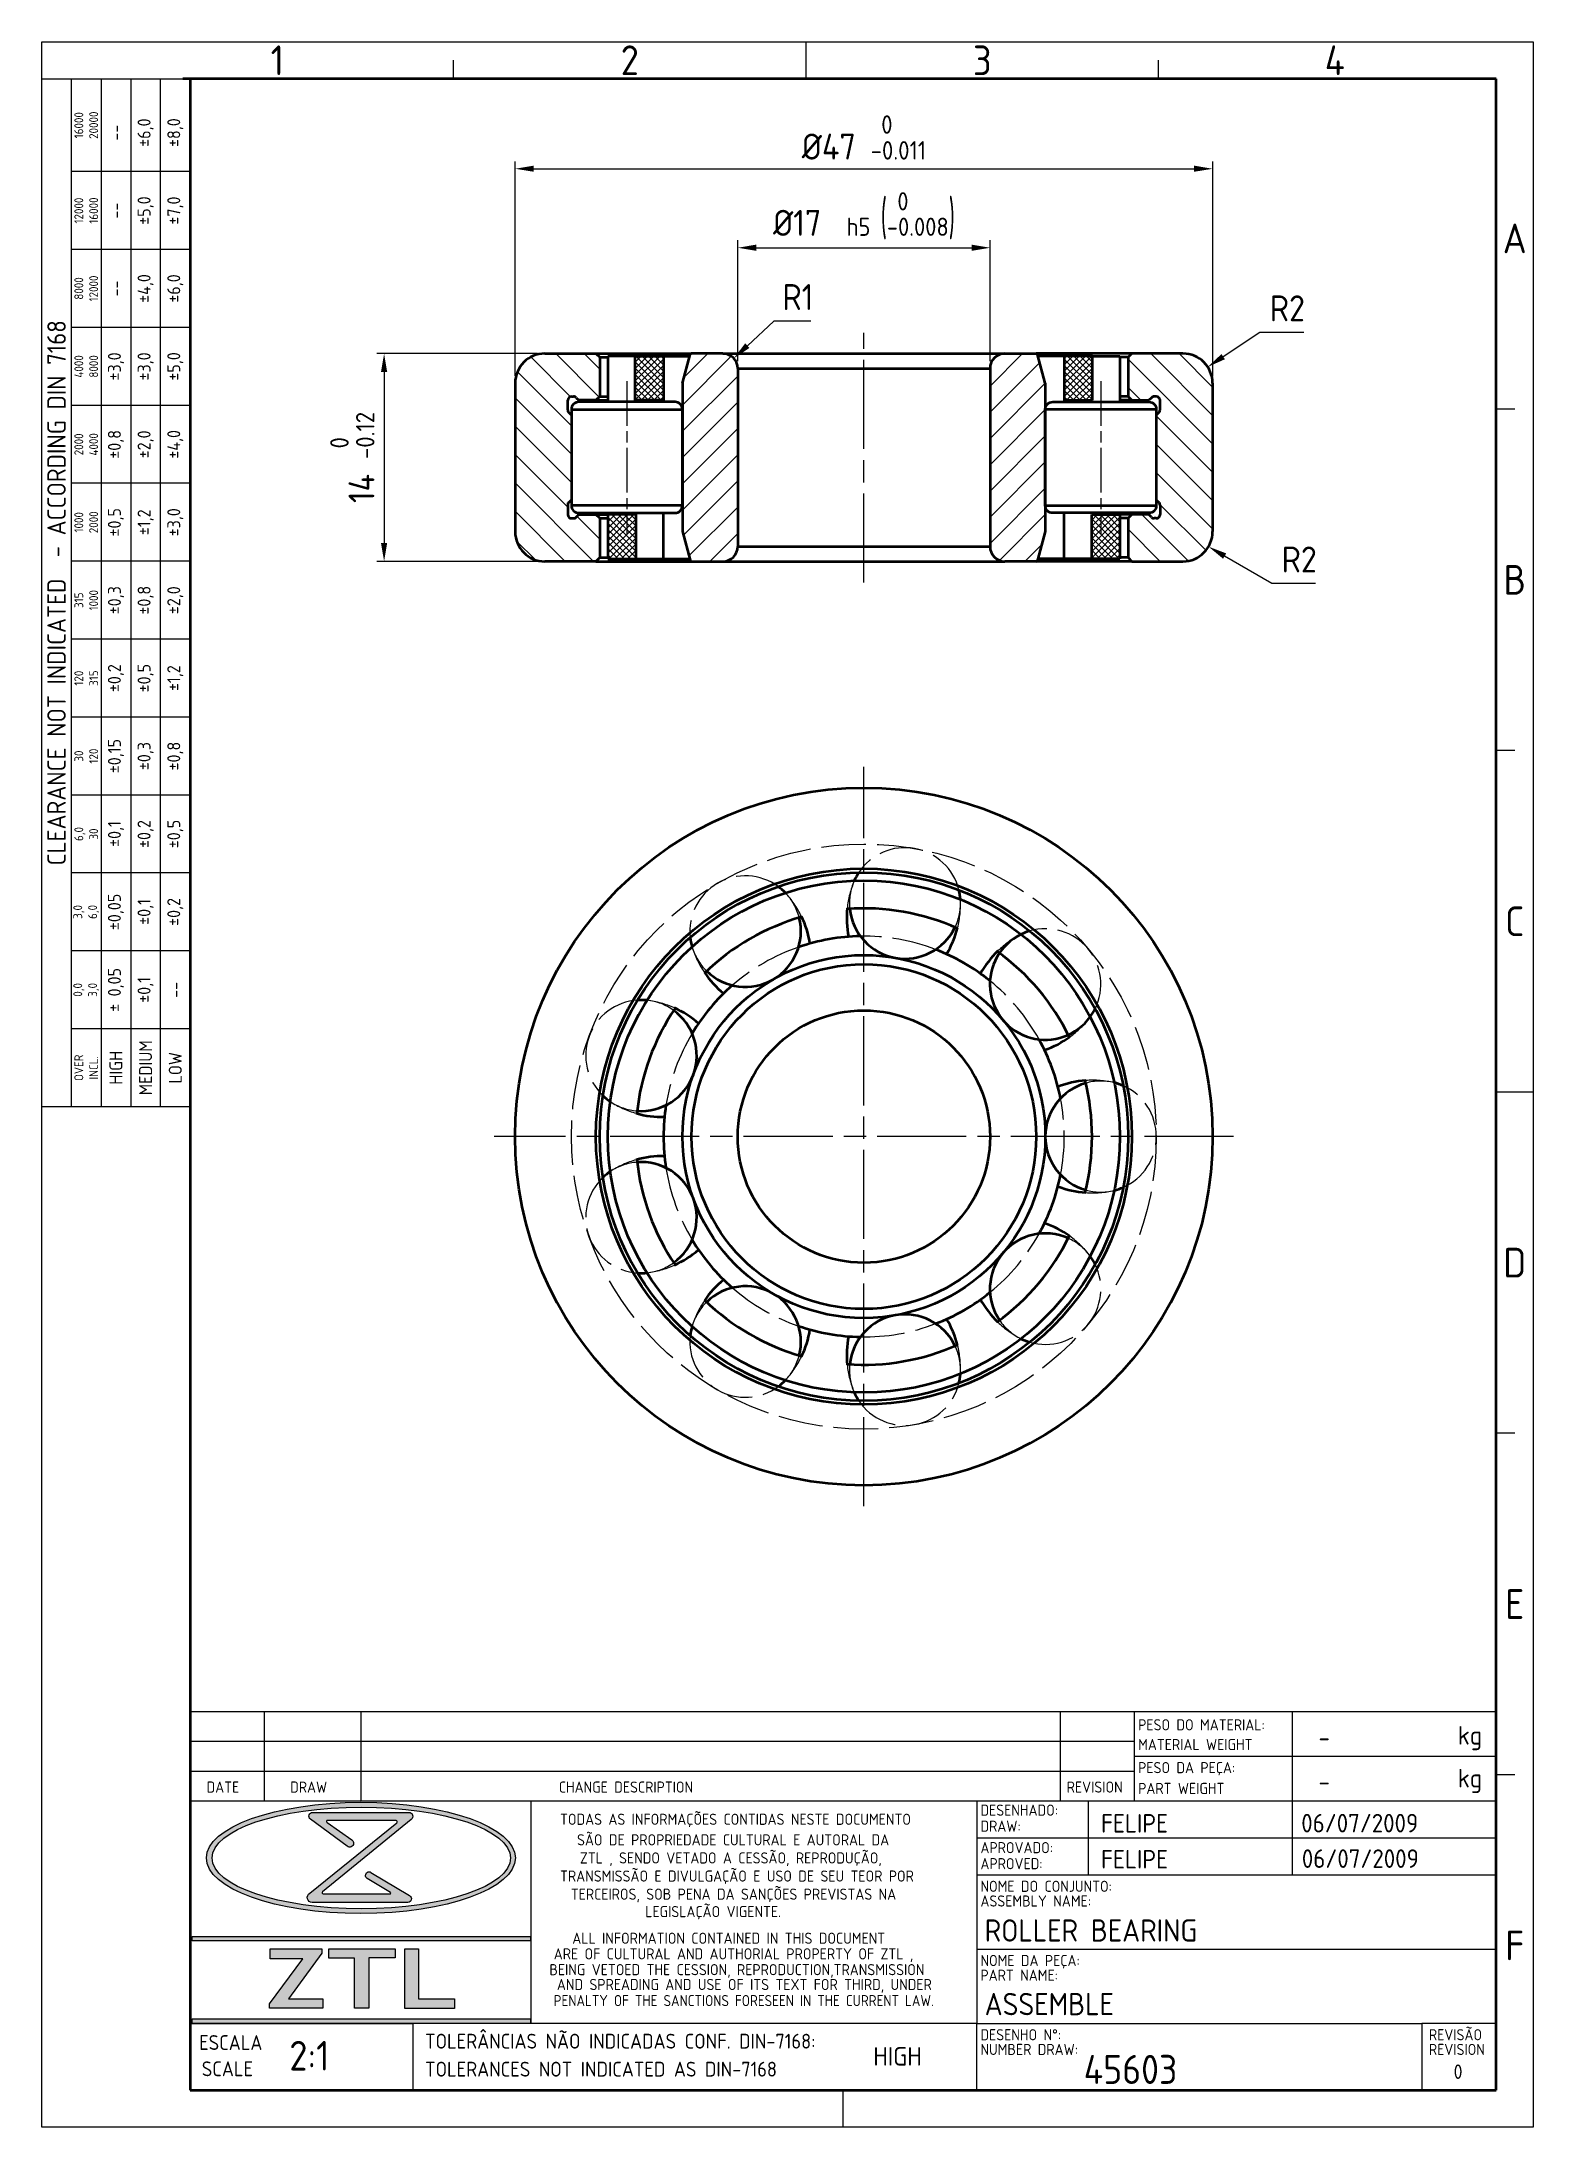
# Model space of a CAD drawing. Extents: x 0 to 101, y 0 to 141.
import ezdxf
from ezdxf.enums import TextEntityAlignment as Align

# ---------------------------------------------------------------- set-up
doc = ezdxf.new("R2010")
doc.units = 0
doc.header["$LTSCALE"] = 0.5
for name, pattern in [('AM_ISO02W050', [7.5, 6, -1.5]), ('AM_ISO08W050', [18, 12, -1.5, 3, -1.5]), ('AM_ISO08W050x2', [9, 6, -0.75, 1.5, -0.75])]:
    doc.linetypes.add(name, pattern=pattern)
doc.layers.get('Defpoints').update_dxf_attribs({"linetype": 'CONTINUOUS'})
for name, color, linetype, lineweight in [('AM_0', 7, 'CONTINUOUS', 50), ('AM_3', 6, 'AM_ISO02W050', 25), ('AM_5', 3, 'CONTINUOUS', 25), ('AM_7', 4, 'AM_ISO08W050', 25), ('AM_8', 1, 'CONTINUOUS', 25), ('AM_BOR', 7, 'CONTINUOUS', 50)]:
    doc.layers.add(name, color=color, linetype=linetype, lineweight=lineweight)
doc.styles.add('ACISOTS', font='isocp.shx', dxfattribs={"height": 1})
doc.styles.get("Standard").update_dxf_attribs({"font": 'ISOCP.SHX'})
doc.dimstyles.new('AM_ISO', dxfattribs={"dimtxt": 3.5, "dimasz": 2.5, "dimexe": 1, "dimexo": 1, "dimgap": 1.5, "dimtad": 1, "dimdsep": 46, "dimtxsty": 'Standard', "dimcen": 0, "dimclrd": 256, "dimclre": 256, "dimclrt": 2, "dimadec": 0, "dimazin": 2, "dimtp": 0.1, "dimtm": 0.1, "dimtfac": 0.71, "dimtdec": 3, "dimtmove": 0, "dimatfit": 3, "dimfxl": 1, "dimlwd": -1, "dimlwe": -1, "dimarcsym": 0})
doc.dimstyles.new('AM_ISO$4', dxfattribs={"dimtxt": 3.5, "dimasz": 2.5, "dimexe": 1, "dimexo": 1, "dimgap": 1.5, "dimtad": 1, "dimtoh": 1, "dimdsep": 46, "dimtxsty": 'Standard', "dimcen": 0, "dimclrd": 256, "dimclre": 256, "dimclrt": 2, "dimadec": 0, "dimazin": 2, "dimtp": 0.1, "dimtm": 0.1, "dimtfac": 0.71, "dimtofl": 0, "dimtmove": 0, "dimatfit": 3, "dimfxl": 1, "dimlwd": -1, "dimlwe": -1, "dimarcsym": 0})
pattern_1 = [(45, (1.3958, 5.64677), (-0.212132, 0.212132), []), (135, (1.3958, 5.64677), (-0.212132, -0.212132), [])]
pattern_2 = [(135, (109.3958, 5.64677), (0.212132, 0.212132), []), (45, (109.3958, 5.64677), (0.212132, -0.212132), [])]
pattern_3 = [(45, (1.3958, 0), (-0.883883, 0.883883), [])]
pattern_4 = [(135, (1.3958, 0), (-0.954594, -0.954594), [])]

# ---------------------------------------------------------------- blocks, each defined once
blk = doc.blocks.new('A4 ZTL')
at = {"layer": 'AM_0'}
for p, q in [((196, 276), (19, 276)), ((20, 276), (20, 5)), ((196, 5), (196, 276)), ((20, 5), (196, 5))]:
    blk.add_line(p, q, dxfattribs=at)
at = {"layer": 'AM_BOR', "color": 135, "lineweight": 25}
for p, q in [((0, 0), (0, 281)), ((0, 281), (201, 281)), ((55.5, 276), (55.5, 278.5)), ((103, 276), (103, 281)), ((150.5, 276), (150.5, 278.5)), ((201, 281), (201, 0)), ((4, 137.5), (4, 276)), ((8, 276), (8, 137.5)), ((12, 276), (12, 137.5)), ((16, 137.5), (16, 276)), ((20, 263.5), (4, 263.5)), ((20, 253), (4, 253)), ((20, 242.5), (4, 242.5)), ((20, 232), (4, 232)), ((198.5, 231.5), (196, 231.5)), ((20, 221.5), (4, 221.5)), ((20, 211), (4, 211)), ((20, 200.5), (4, 200.5)), ((20, 190), (4, 190)), ((198.5, 185.5), (196, 185.5)), ((20, 179.5), (4, 179.5)), ((20, 169), (4, 169)), ((20, 158.5), (4, 158.5)), ((20, 148), (4, 148)), ((196, 139.5), (201, 139.5)), ((198.5, 93.5), (196, 93.5)), ((198.5, 47.5), (196, 47.5)), ((108, 0), (108, 5)), ((201, 0), (0, 0))]:
    blk.add_line(p, q, dxfattribs=at)
blk.add_lwpolyline([(20, 276), (20, 137.5), (0, 137.5), (0, 276)], close=True, dxfattribs=at)
at = {"layer": 'AM_BOR', "color": 135, "lineweight": 25, "style": 'ACISOTS'}
for s, p in [('1', (31.75, 278.5)), ('2', (79.25, 278.5)), ('3', (126.75, 278.5)), ('4', (174.25, 278.5)), ('A', (198.5, 254.5)), ('B', (198.5, 208.5)), ('C', (198.5, 162.5)), ('D', (198.5, 116.5)), ('E', (198.5, 70.5)), ('F', (198.5, 24.5))]:
    blk.add_text(s, height=4, dxfattribs=at).set_placement(p, align=Align.MIDDLE)
at = {"layer": 'AM_BOR', "color": 135, "lineweight": 25, "attachment_point": 5, "rotation": 90}
for s, insert, char_height, width in [('16000\\P20000', (6, 269.75), 1.2, 12.5), ('±6,0', (14, 268.75), 1.75, 10.5), ('±8,0', (18, 268.75), 1.75, 10.5), ('--', (10, 268.75), 1.75, 10.5), ('12000\\P16000', (6, 258.25), 1.2, 10.5), ('--', (10, 258.25), 1.75, 10.5), ('±5,0', (14, 258.25), 1.75, 10.5), ('±7,0', (18, 258.25), 1.75, 10.5), ('8000\\P12000', (6, 247.75), 1.2, 10.5), ('--', (10, 247.75), 1.75, 10.5), ('±4,0', (14, 247.75), 1.75, 10.5), ('±6,0', (18, 247.75), 1.75, 10.5), ('{\\Fisocp.shx|c0;CLEARANCE NOT INDICATED  - ACCORDING DIN 7168}', (2, 206.75), 2.5, 138.5), ('±3,0', (10, 237.25), 1.75, 10.5), ('±3,0', (14, 237.25), 1.75, 10.5), ('±5,0', (18, 237.25), 1.75, 10.5), ('4000\\P8000', (6, 237.25), 1.2, 10.5), ('2000\\P4000', (6, 226.75), 1.2, 10.5), ('±0,8', (10, 226.75), 1.75, 10.5), ('±2,0', (14, 226.75), 1.75, 10.5), ('±4,0', (18, 226.75), 1.75, 10.5), ('1000\\P2000', (6, 216.25), 1.2, 10.5), ('±0,5', (10, 216.25), 1.75, 10.5), ('±1,2', (14, 216.25), 1.75, 10.5), ('±3,0', (18, 216.25), 1.75, 10.5), ('315\\P1000', (6, 205.75), 1.2, 10.5), ('±0,3', (10, 205.75), 1.75, 10.5), ('±0,8', (14, 205.75), 1.75, 10.5), ('±2,0', (18, 205.75), 1.75, 10.5), ('±0,2', (10, 195.25), 1.75, 10.5), ('±0,5', (14, 195.25), 1.75, 10.5), ('±1,2', (18, 195.25), 1.75, 10.5), ('120\\P315', (6, 195.25), 1.2, 10.5), ('30\\P120', (6, 184.75), 1.2, 10.5), ('±0,15', (10, 184.75), 1.75, 10.5), ('±0,3', (14, 184.75), 1.75, 10.5), ('±0,8', (18, 184.75), 1.75, 10.5), ('6,0\\P30', (6, 174.25), 1.2, 10.5), ('±0,1', (10, 174.25), 1.75, 10.5), ('±0,2', (14, 174.25), 1.75, 10.5), ('±0,5', (18, 174.25), 1.75, 10.5), ('±0,05', (10, 163.75), 1.75, 10.5), ('3,0\\P6,0', (6, 163.75), 1.2, 10.5), ('±0,1', (14, 163.75), 1.75, 10.5), ('±0,2', (18, 163.75), 1.75, 10.5), ('± 0,05', (10, 153.25), 1.75, 10.5), ('\\pt4.79529;±0,1', (14, 153.25), 1.75, 10.5), ('0,0\\P3,0', (6, 153.25), 1.2, 10.5), ('--', (18, 153.25), 1.75, 10.5), ('MEDIUM', (14, 142.75), 1.75, 10.5), ('{\\Fisocp.shx|c0;OVER\\PINCL.}', (6, 142.75), 1.2, 10.5), ('HIGH', (10, 142.75), 1.75, 10.5), ('LOW', (18, 142.75), 1.75, 10.5)]:
    blk.add_mtext(s, dxfattribs=dict(at, insert=insert, char_height=char_height, width=width))
blk = doc.blocks.new('LEGENDAZTL-1')
at = {"layer": 'AM_8'}
h = blk.add_hatch(color=135, dxfattribs=at)
edge = h.paths.add_edge_path()
edge.add_ellipse((23.01, 31.29), major_axis=(20.82, 0), ratio=0.359907, start_angle=191.4592, end_angle=452.8175)
edge.add_ellipse((23.01, 31.29), major_axis=(20.82, 0), ratio=0.359907, start_angle=92.8175, end_angle=191.4592)
edge = h.paths.add_edge_path(flags=16)
edge.add_ellipse((23.07, 31.29), major_axis=(20.11, 0), ratio=0.340664, start_angle=93.067, end_angle=371.4592)
edge.add_ellipse((23.07, 31.29), major_axis=(20.11, 0), ratio=0.340664, start_angle=11.4592, end_angle=93.067)
h = blk.add_hatch(color=135, dxfattribs=at)
edge = h.paths.add_edge_path()
edge.add_line((27.86, 36.04), (16.14, 26.55))
edge.add_arc((16.46, 25.96), 0.662, 118.1409, 270)
edge.add_line((16.46, 25.3), (29.34, 25.3))
edge.add_arc((29.33, 25.79), 0.488, 271.9685, 418.9108)
edge.add_line((29.58, 26.21), (24.36, 29.35))
edge.add_arc((24.11, 28.95), 0.475, 58.6682, 238.8052)
edge.add_line((23.87, 28.54), (26.98, 26.65))
edge.add_arc((26.92, 26.56), 0.12, -90, 54.6545, ccw=False)
edge.add_line((26.92, 26.44), (17.93, 26.44))
edge.add_arc((17.96, 26.6), 0.167, 129.2364, 260.8226, ccw=False)
edge.add_line((17.86, 26.73), (29.79, 36.47))
edge.add_arc((29.47, 36.9), 0.529, 306.0702, 450)
edge.add_line((29.47, 37.43), (16.54, 37.43))
edge.add_arc((16.52, 36.92), 0.513, 87.7272, 233.7471)
edge.add_line((16.21, 36.5), (21.18, 32.86))
edge.add_arc((21.5, 33.28), 0.527, 232.4714, 414.7334)
edge.add_line((21.81, 33.71), (18.46, 36.07))
edge.add_arc((18.53, 36.2), 0.144, 90, 242.5235, ccw=False)
edge.add_line((18.53, 36.35), (27.78, 36.35))
edge.add_arc((27.75, 36.17), 0.176, -50.9964, 80.7655, ccw=False)
for points in [[(0.28, 20.1), (45.87, 20.1), (45.87, 20.7), (0.28, 20.7)], [(10.71, 11.65), (10.71, 11.05), (17.9, 11.05), (17.9, 12.32), (13.24, 12.32), (17.77, 18.44), (17.77, 19.04), (10.78, 19.04), (10.78, 17.71), (15.21, 17.71)], [(18.7, 17.78), (22.17, 17.78), (22.17, 11.05), (24.07, 11.05), (24.07, 17.84), (27.63, 17.84), (27.63, 19.04), (18.7, 19.04)], [(35.62, 11.02), (35.62, 12.32), (30.79, 12.32), (30.79, 19.04), (28.93, 19.04), (28.93, 11.02)], [(45.87, 9.6), (0.28, 9.6), (0.28, 9), (45.87, 9)]]:
    blk.add_hatch(color=135, dxfattribs=at).paths.add_polyline_path(points)
at = {"layer": 'AM_8', "color": 135}
for p, q in [((0, 51), (176, 51)), ((0, 51), (0, 0)), ((10, 51), (10, 39)), ((23, 51), (23, 39)), ((117.25, 51), (117.25, 39)), ((127.25, 39), (127.25, 51)), ((148.5, 51), (148.5, 45)), ((176, 0), (176, 51)), ((127.25, 47), (0, 47)), ((127.25, 45), (176, 45)), ((148.5, 45), (148.5, 39)), ((0, 43), (127.25, 43)), ((0, 39), (106, 39)), ((16.54, 37.43), (29.47, 37.43)), ((45.93, 39), (45.93, 9)), ((106, 39), (106, 20)), ((106, 39), (176, 39)), ((121, 39), (121, 29)), ((148.5, 39), (148.5, 29)), ((106, 34), (176, 34)), ((106, 29), (176, 29)), ((0.28, 20.1), (0.28, 20.7)), ((0.28, 20.7), (45.87, 20.7)), ((45.87, 20.1), (0.28, 20.1)), ((45.87, 20.7), (45.87, 20.1)), ((106, 20), (106, 9)), ((10.71, 11.65), (15.21, 17.71)), ((10.78, 17.71), (10.78, 19.04)), ((10.78, 19.04), (17.77, 19.04)), ((15.21, 17.71), (10.78, 17.71)), ((17.77, 18.44), (13.24, 12.32)), ((17.77, 19.04), (17.77, 18.44)), ((18.7, 17.78), (18.7, 19.04)), ((18.7, 19.04), (27.63, 19.04)), ((22.17, 17.78), (18.7, 17.78)), ((22.17, 11.05), (22.17, 17.78)), ((24.07, 17.84), (24.07, 11.05)), ((27.63, 17.84), (24.07, 17.84)), ((27.63, 19.04), (27.63, 17.84)), ((28.93, 11.02), (28.93, 19.04)), ((28.93, 19.04), (30.79, 19.04)), ((30.79, 19.04), (30.79, 12.32)), ((106, 19), (176, 19)), ((10.71, 11.05), (10.71, 11.65)), ((13.24, 12.32), (17.9, 12.32)), ((17.9, 12.32), (17.9, 11.05)), ((30.79, 12.32), (35.62, 12.32)), ((35.62, 12.32), (35.62, 11.02)), ((0, 9), (30, 9)), ((106, 9), (0, 9)), ((0.28, 9.6), (45.87, 9.6)), ((0.28, 9), (0.28, 9.6)), ((45.87, 9), (0.28, 9)), ((17.9, 11.05), (10.71, 11.05)), ((24.07, 11.05), (22.17, 11.05)), ((35.62, 11.02), (28.93, 11.02)), ((30, 9), (30, 0)), ((45.87, 9.6), (45.87, 9)), ((106, 0), (106, 9)), ((106, 9), (166, 9)), ((176, 9), (166, 9)), ((166, 9), (166, 0)), ((0, 0), (176, 0))]:
    blk.add_line(p, q, dxfattribs=at)
blk.add_lwpolyline([(16.54, 37.43), (29.47, 37.43, -0.726075), (29.79, 36.47), (17.86, 26.73, 0.646844), (17.93, 26.44), (26.92, 26.44, 0.730915), (26.98, 26.65), (23.87, 28.54, -1.001197), (24.36, 29.35), (29.58, 26.21, -0.746343), (29.34, 25.3), (16.46, 25.3, -0.780296), (16.14, 26.55), (27.86, 36.04, 0.647932), (27.78, 36.35), (18.53, 36.35, 0.78497), (18.46, 36.07), (21.81, 33.71, -1.019937), (21.18, 32.86), (16.21, 36.5, -0.740095), (16.54, 37.43, -0.257794)], format="xyb", dxfattribs=at)
for centre, major_axis, ratio in [((23.01, 31.29), (-20.82, 0), 0.359907), ((23.07, 31.29), (-20.11, 0), 0.340664)]:
    blk.add_ellipse(centre, major_axis=major_axis, ratio=ratio, dxfattribs=at)
for s, height, p in [('PESO DO MATERIAL:', 1.5, (127.75, 48.48)), ('kg', 2.5, (170.83, 46.56)), ('MATERIAL WEIGHT', 1.5, (127.75, 45.82)), ('PESO DA PEÇA:', 1.5, (127.75, 42.71)), ('kg', 2.5, (170.83, 40.79)), ('DATE', 1.5, (2.22, 40.09)), ('DRAW', 1.5, (13.48, 40.09)), ('CHANGE DESCRIPTION', 1.5, (49.68, 40.09)), ('REVISION', 1.5, (118.12, 40.09)), ('PART WEIGHT', 1.5, (127.75, 39.91)), ('TODAS AS INFORMAÇÕES CONTIDAS NESTE DOCUMENTO', 1.5, (49.85, 35.75)), ('DESENHADO:', 1.5, (106.5, 36.98)), ('SÃO DE PROPRIEDADE CULTURAL E AUTORAL DA', 1.5, (52.14, 32.98)), ('DRAW:', 1.5, (106.5, 34.82)), ('ZTL , SENDO VETADO A CESSÃO, REPRODUÇÃO,', 1.5, (52.53, 30.54)), ('APROVADO:', 1.5, (106.5, 31.93)), ('APROVED:', 1.5, (106.5, 29.77)), ('TRANSMISSÃO E DIVULGAÇÃO E USO DE SEU TEOR POR', 1.5, (49.85, 28.1)), ('NOME DO CONJUNTO:', 1.5, (106.5, 26.72)), ('TERCEIROS, SOB PENA DA SANÇÕES PREVISTAS NA', 1.5, (51.3, 25.66)), ('ASSEMBLY NAME:', 1.5, (106.5, 24.74)), ('LEGISLAÇÃO VIGENTE.', 1.5, (61.33, 23.31)), ('ALL INFORMATION CONTAINED IN THIS DOCUMENT', 1.5, (51.5, 19.72)), ('BEING VETOED THE CESSION, REPRODUCTION,TRANSMISSION', 1.5, (48.41, 15.49)), ('ARE OF CULTURAL AND AUTHORIAL PROPERTY OF ZTL ,', 1.5, (49, 17.62)), ('NOME DA PEÇA:', 1.5, (106.5, 16.72)), ('AND SPREADING AND USE OF ITS TEXT FOR THIRD, UNDER', 1.5, (49.42, 13.49)), ('PART NAME:', 1.5, (106.5, 14.74)), ('REVISÃO', 1.5, (166.93, 6.72)), ('ESCALA', 2, (1.21, 5.42)), ('TOLERÂNCIAS NÃO INDICADAS CONF. DIN-7168:', 2, (31.66, 5.6)), ('DESENHO N%%d:', 1.5, (106.5, 6.72)), ('NUMBER DRAW:', 1.5, (106.5, 4.74)), ('REVISION', 1.5, (166.93, 4.74)), ('SCALE', 2, (1.57, 1.88)), ('TOLERANCES NOT INDICATED AS DIN-7168', 2, (31.66, 1.83))]:
    blk.add_text(s, height=height, dxfattribs=at).set_placement(p)
at = {"layer": 'AM_8', "color": 135, "width": 0.95}
blk.add_text('PENALTY OF THE SANCTIONS FORESEEN IN THE CURRENT LAW.', height=1.5, dxfattribs=at).set_placement((48.99, 11.32))
at = {"layer": 'AM_8', "color": 135}
for tag, p in [('PESO1', (152.06, 47.53)), ('PESO', (152.06, 41.58))]:
    blk.add_attdef(tag, text='', height=2.5, dxfattribs=at).set_placement(p, align=Align.MIDDLE_LEFT)
for tag, p, height in [('DESN.', (122.75, 34.7), 2.5), ('DATADES', (149.73, 34.73), 2.5), ('APROV', (122.75, 29.87), 2.5), ('DATAAPROV', (149.81, 29.95), 2.5), ('CONJUNTO', (107.07, 20.02), 3), ('PEÇA', (107.07, 10.1), 3), ('NºDESENHO', (120.41, 0.84), 3.91)]:
    blk.add_attdef(tag, p, '', height=height, dxfattribs=at)
at = {"layer": 'AM_8', "color": 135, "style": 'ACISOTS'}
for tag, p, height in [('GEN-TITLE-SCA{12.7}', (13.36, 2.64), 4), ('GEN-TITLE-DWG{30.6}', (92.5, -2.65), 2)]:
    blk.add_attdef(tag, p, '', height=height, dxfattribs=at)
at = {"layer": 'AM_8', "color": 135}
for tag, height, p in [('TOL.N.IND', 2.5, (95.33, 4.56)), ('REV.', 1.96, (170.86, 2.49))]:
    blk.add_attdef(tag, text='', height=height, dxfattribs=at).set_placement(p, align=Align.MIDDLE_CENTER)
blk = doc.blocks.new('*D17')
at = {"layer": 'AM_5'}
for p, q in [((46.9, 118.99), (46.9, 127.12)), ((48.15, 126.62), (62.65, 126.62)), ((63.9, 118.99), (63.9, 127.12))]:
    blk.add_line(p, q, dxfattribs=at)
for points in [[(48.15, 126.83), (48.15, 126.41), (46.9, 126.62)], [(62.65, 126.83), (62.65, 126.41), (63.9, 126.62)]]:
    blk.add_solid(points, dxfattribs=at)
at = {"layer": 'Defpoints', "color": 0}
for p in [(63.9, 126.62), (46.9, 118.49), (63.9, 118.49)]:
    blk.add_point(p, dxfattribs=at)
at = {"layer": 'AM_5', "color": 2, "insert": (55.4, 128.77), "char_height": 1.75, "attachment_point": 5}
blk.add_mtext('%%c17 {}{\\H0.7x;\\C3; h5 {\\H2x;\\W0.5;(}\\S 0^ -0.008;{\\H2x;\\W0.5;)}}', dxfattribs=at)
blk = doc.blocks.new('*D18')
at = {"layer": 'AM_5'}
for p, q in [((31.9, 117.99), (31.9, 132.44)), ((78.9, 117.99), (78.9, 132.44)), ((33.15, 131.94), (77.65, 131.94))]:
    blk.add_line(p, q, dxfattribs=at)
for points in [[(33.15, 132.15), (33.15, 131.74), (31.9, 131.94)], [(77.65, 132.15), (77.65, 131.74), (78.9, 131.94)]]:
    blk.add_solid(points, dxfattribs=at)
at = {"layer": 'Defpoints', "color": 0}
for p in [(78.9, 131.94), (31.9, 117.49), (78.9, 117.49)]:
    blk.add_point(p, dxfattribs=at)
at = {"layer": 'AM_5', "color": 2, "insert": (55.4, 134.05), "char_height": 1.75, "attachment_point": 5}
blk.add_mtext('%%c47 {}{\\H0.71x;\\C3;\\S 0^ -0.011;}', dxfattribs=at)
blk = doc.blocks.new('*D19')
at = {"layer": 'AM_5'}
for p, q in [((33.4, 119.49), (22.57, 119.49)), ((23.07, 118.24), (23.07, 106.74)), ((33.4, 105.49), (22.57, 105.49))]:
    blk.add_line(p, q, dxfattribs=at)
for points in [[(22.86, 118.24), (23.28, 118.24), (23.07, 119.49)], [(22.86, 106.74), (23.28, 106.74), (23.07, 105.49)]]:
    blk.add_solid(points, dxfattribs=at)
at = {"layer": 'Defpoints', "color": 0}
for p in [(33.9, 119.49), (23.07, 105.49), (33.9, 105.49)]:
    blk.add_point(p, dxfattribs=at)
at = {"layer": 'AM_5', "color": 2, "insert": (20.93, 112.49), "char_height": 1.75, "attachment_point": 5, "rotation": 90}
blk.add_mtext('14 {}{\\H0.71x;\\C3;\\S 0^ -0.12;}', dxfattribs=at)
blk = doc.blocks.new('*D20')
at = {"layer": 'AM_5'}
for p, q in [((82.88, 103.99), (79.7, 105.85)), ((85.83, 103.99), (82.88, 103.99))]:
    blk.add_line(p, q, dxfattribs=at)
blk.add_solid([(79.81, 106.03), (79.6, 105.67), (78.62, 106.48)], dxfattribs=at)
at = {"layer": 'Defpoints', "color": 0}
for p in [(76.9, 107.49), (78.62, 106.48)]:
    blk.add_point(p, dxfattribs=at)
at = {"layer": 'AM_5', "color": 2, "insert": (84.73, 105.62), "char_height": 1.75, "attachment_point": 5}
blk.add_mtext('R2', dxfattribs=at)
blk = doc.blocks.new('*D21')
at = {"layer": 'AM_5'}
for p, q in [((82.08, 120.91), (79.61, 119.28)), ((85.03, 120.91), (82.08, 120.91))]:
    blk.add_line(p, q, dxfattribs=at)
blk.add_solid([(79.49, 119.46), (79.72, 119.11), (78.57, 118.59)], dxfattribs=at)
at = {"layer": 'Defpoints', "color": 0}
for p in [(78.57, 118.59), (76.9, 117.49)]:
    blk.add_point(p, dxfattribs=at)
at = {"layer": 'AM_5', "color": 2, "insert": (83.93, 122.54), "char_height": 1.75, "attachment_point": 5}
blk.add_mtext('R2', dxfattribs=at)
blk = doc.blocks.new('*D22')
at = {"layer": 'AM_5'}
for p, q in [((49.32, 121.67), (47.55, 120.02)), ((51.82, 121.67), (49.32, 121.67))]:
    blk.add_line(p, q, dxfattribs=at)
blk.add_solid([(47.4, 120.18), (47.69, 119.87), (46.63, 119.17)], dxfattribs=at)
at = {"layer": 'Defpoints', "color": 0}
for p in [(45.9, 118.49), (46.63, 119.17)]:
    blk.add_point(p, dxfattribs=at)
at = {"layer": 'AM_5', "color": 2, "insert": (50.95, 123.3), "char_height": 1.75, "attachment_point": 5}
blk.add_mtext('R1', dxfattribs=at)

msp = doc.modelspace()

# ---------------------------------------------------------------- hatches: boundary and pattern name
at = {"layer": 'AM_8'}
h = msp.add_hatch(dxfattribs=at)
h.set_pattern_fill('_U', color=256, scale=1.35, angle=135, style=0, pattern_type=0)
h.set_pattern_definition(pattern_4)
edge = h.paths.add_edge_path()
edge.add_line((33.896, 105.493), (37.346, 105.493))
edge.add_line((37.346, 105.493), (37.596, 105.743))
edge.add_line((37.596, 105.743), (37.596, 108.393))
edge.add_line((37.596, 108.393), (37.346, 108.643))
edge.add_line((37.346, 108.643), (36.191, 108.643))
edge.add_line((36.191, 108.643), (36.014, 108.466))
edge.add_arc((35.837, 108.643), 0.25, 270, 315, ccw=False)
edge.add_line((35.837, 108.393), (35.691, 108.393))
edge.add_arc((35.691, 108.643), 0.25, 180, 270, ccw=False)
edge.add_line((35.441, 108.643), (35.441, 109.289))
edge.add_arc((35.691, 109.289), 0.25, 135, 180, ccw=False)
edge.add_line((35.514, 109.466), (35.691, 109.643))
edge.add_line((35.691, 109.643), (35.691, 115.343))
edge.add_line((35.691, 115.343), (35.514, 115.52))
edge.add_arc((35.691, 115.696), 0.25, 180, 225, ccw=False)
edge.add_line((35.441, 115.696), (35.441, 116.343))
edge.add_arc((35.691, 116.343), 0.25, 90, 180, ccw=False)
edge.add_line((35.691, 116.593), (35.837, 116.593))
edge.add_arc((35.837, 116.343), 0.25, 45, 90, ccw=False)
edge.add_line((36.014, 116.52), (36.191, 116.343))
edge.add_line((36.191, 116.343), (37.346, 116.343))
edge.add_line((37.346, 116.343), (37.596, 116.593))
edge.add_line((37.596, 116.593), (37.596, 119.243))
edge.add_line((37.596, 119.243), (37.346, 119.493))
edge.add_line((37.346, 119.493), (33.896, 119.493))
edge.add_arc((33.896, 117.493), 2, 90, 180)
edge.add_line((31.896, 117.493), (31.896, 107.493))
edge.add_arc((33.896, 107.493), 2, 180, 270)
h = msp.add_hatch(dxfattribs=at)
h.set_pattern_fill('_U', color=256, scale=1.25, angle=45, style=0, pattern_type=0)
h.set_pattern_definition(pattern_3)
edge = h.paths.add_edge_path()
edge.add_arc((43.783, 105.593), 0.1, 195, 270)
edge.add_line((43.783, 105.493), (45.896, 105.493))
edge.add_arc((45.896, 106.493), 1, 270, 360)
edge.add_line((46.896, 106.493), (46.896, 118.493))
edge.add_arc((45.896, 118.493), 1, 0, 90)
edge.add_line((45.896, 119.493), (43.783, 119.493))
edge.add_arc((43.783, 119.393), 0.1, 90, 165)
edge.add_line((43.687, 119.419), (43.171, 117.493))
edge.add_line((43.171, 117.493), (43.171, 107.493))
edge.add_line((43.171, 107.493), (43.687, 105.567))
h = msp.add_hatch(dxfattribs=at)
h.set_pattern_fill('_U', color=256, scale=1.25, angle=45, style=0, pattern_type=0)
h.set_pattern_definition(pattern_3)
edge = h.paths.add_edge_path()
edge.add_line((64.896, 105.493), (67.008, 105.493))
edge.add_arc((67.008, 105.593), 0.1, 270, 345)
edge.add_line((67.105, 105.567), (67.621, 107.493))
edge.add_line((67.621, 107.493), (67.621, 117.493))
edge.add_line((67.621, 117.493), (67.105, 119.419))
edge.add_arc((67.008, 119.393), 0.1, 15, 90)
edge.add_line((67.008, 119.493), (64.896, 119.493))
edge.add_arc((64.896, 118.493), 1, 90, 180)
edge.add_line((63.896, 118.493), (63.896, 106.493))
edge.add_arc((64.896, 106.493), 1, 180, 270)
h = msp.add_hatch(dxfattribs=at)
h.set_pattern_fill('_U', color=256, scale=1.35, angle=135, style=0, pattern_type=0)
h.set_pattern_definition(pattern_4)
edge = h.paths.add_edge_path()
edge.add_line((73.196, 119.243), (73.196, 116.593))
edge.add_line((73.196, 116.593), (73.446, 116.343))
edge.add_line((73.446, 116.343), (74.601, 116.343))
edge.add_line((74.601, 116.343), (74.778, 116.52))
edge.add_arc((74.954, 116.343), 0.25, 90, 135, ccw=False)
edge.add_line((74.954, 116.593), (75.101, 116.593))
edge.add_arc((75.101, 116.343), 0.25, 0, 90, ccw=False)
edge.add_line((75.351, 116.343), (75.351, 115.696))
edge.add_arc((75.101, 115.696), 0.25, -45, 0, ccw=False)
edge.add_line((75.278, 115.52), (75.101, 115.343))
edge.add_line((75.101, 115.343), (75.101, 109.643))
edge.add_line((75.101, 109.643), (75.278, 109.466))
edge.add_arc((75.101, 109.289), 0.25, 0, 45, ccw=False)
edge.add_line((75.351, 109.289), (75.351, 108.643))
edge.add_arc((75.101, 108.643), 0.25, -90, 0, ccw=False)
edge.add_line((75.101, 108.393), (74.954, 108.393))
edge.add_arc((74.954, 108.643), 0.25, 225, 270, ccw=False)
edge.add_line((74.778, 108.466), (74.601, 108.643))
edge.add_line((74.601, 108.643), (73.446, 108.643))
edge.add_line((73.446, 108.643), (73.196, 108.393))
edge.add_line((73.196, 108.393), (73.196, 105.743))
edge.add_line((73.196, 105.743), (73.446, 105.493))
edge.add_line((73.446, 105.493), (76.896, 105.493))
edge.add_arc((76.896, 107.493), 2, 270, 360)
edge.add_line((78.896, 107.493), (78.896, 117.493))
edge.add_arc((76.896, 117.493), 2, 0, 90)
edge.add_line((76.896, 119.493), (73.446, 119.493))
edge.add_line((73.446, 119.493), (73.196, 119.243))
h = msp.add_hatch(dxfattribs=at)
h.set_pattern_fill('_U', color=256, scale=0.3, angle=45, style=0, double=1, pattern_type=0)
h.set_pattern_definition(pattern_1)
h.paths.add_polyline_path([(41.896, 116.343), (41.896, 119.318), (39.996, 119.318), (39.996, 116.343)])
h = msp.add_hatch(dxfattribs=at)
h.set_pattern_fill('_U', color=256, scale=0.3, angle=45, style=0, double=1, pattern_type=0)
h.set_pattern_definition(pattern_2)
h.paths.add_polyline_path([(68.896, 116.343), (68.896, 119.318), (70.796, 119.318), (70.796, 116.343)])
h = msp.add_hatch(dxfattribs=at)
h.set_pattern_fill('_U', color=256, scale=0.3, angle=45, style=0, double=1, pattern_type=0)
h.set_pattern_definition(pattern_1)
h.paths.add_polyline_path([(40.046, 105.668), (40.046, 108.643), (38.146, 108.643), (38.146, 105.668)])
h = msp.add_hatch(dxfattribs=at)
h.set_pattern_fill('_U', color=256, scale=0.3, angle=45, style=0, double=1, pattern_type=0)
h.set_pattern_definition(pattern_2)
h.paths.add_polyline_path([(70.746, 105.668), (70.746, 108.643), (72.646, 108.643), (72.646, 105.668)])

# ---------------------------------------------------------------- linework, layer by layer
at = {"layer": 'AM_0'}
for p, q in [((33.896, 119.493), (37.346, 119.493)), ((37.346, 119.493), (37.596, 119.243)), ((37.346, 119.493), (43.783, 119.493)), ((45.896, 119.493), (43.783, 119.493)), ((45.896, 119.493), (64.896, 119.493)), ((64.896, 119.493), (67.008, 119.493)), ((73.446, 119.493), (67.008, 119.493)), ((73.446, 119.493), (73.196, 119.243)), ((76.896, 119.493), (73.446, 119.493)), ((37.596, 119.243), (37.596, 116.593)), ((37.596, 119.243), (38.146, 119.243)), ((39.996, 119.318), (38.146, 119.318)), ((38.146, 119.318), (38.146, 116.233)), ((39.996, 119.318), (41.896, 119.318)), ((39.996, 116.343), (39.996, 119.318)), ((41.896, 119.318), (41.896, 116.343)), ((41.896, 119.318), (43.66, 119.318)), ((43.171, 117.493), (43.687, 119.419)), ((46.896, 118.493), (46.896, 106.493)), ((46.896, 118.493), (63.896, 118.493)), ((63.896, 118.493), (63.896, 106.493)), ((67.621, 117.493), (67.105, 119.419)), ((68.896, 119.318), (67.132, 119.318)), ((68.896, 119.318), (68.896, 116.343)), ((70.796, 119.318), (68.896, 119.318)), ((70.796, 119.318), (72.646, 119.318)), ((70.796, 116.343), (70.796, 119.318)), ((72.646, 119.318), (72.646, 116.233)), ((73.196, 119.243), (72.646, 119.243)), ((73.196, 119.243), (73.196, 116.593)), ((31.896, 117.493), (31.896, 107.493)), ((43.171, 117.493), (43.171, 107.493)), ((67.621, 117.493), (67.621, 107.493)), ((78.896, 117.493), (78.896, 107.493)), ((35.441, 115.696), (35.441, 116.343)), ((35.691, 115.343), (35.514, 115.52)), ((35.691, 116.593), (35.837, 116.593)), ((35.691, 115.733), (43.171, 115.733)), ((35.691, 115.343), (35.691, 109.643)), ((36.014, 116.52), (36.191, 116.343)), ((37.346, 116.343), (36.191, 116.343)), ((37.596, 116.593), (37.346, 116.343)), ((37.346, 116.343), (38.146, 116.343)), ((37.596, 116.593), (38.146, 116.593)), ((41.896, 116.343), (39.996, 116.343)), ((41.896, 116.343), (41.896, 116.233)), ((75.101, 115.733), (67.621, 115.733)), ((68.896, 116.343), (68.896, 116.233)), ((68.896, 116.343), (70.796, 116.343)), ((73.196, 116.593), (72.646, 116.593)), ((73.446, 116.343), (72.646, 116.343)), ((73.196, 116.593), (73.446, 116.343)), ((73.446, 116.343), (74.601, 116.343)), ((74.778, 116.52), (74.601, 116.343)), ((75.101, 116.593), (74.954, 116.593)), ((75.101, 115.343), (75.278, 115.52)), ((75.101, 115.343), (75.101, 109.643)), ((75.351, 115.696), (75.351, 116.343)), ((35.691, 109.643), (35.514, 109.466)), ((75.101, 109.643), (75.278, 109.466)), ((35.441, 109.289), (35.441, 108.643)), ((43.171, 109.253), (35.691, 109.253)), ((35.691, 108.393), (35.837, 108.393)), ((36.014, 108.466), (36.191, 108.643)), ((36.191, 108.643), (37.346, 108.643)), ((37.596, 108.393), (37.346, 108.643)), ((37.346, 108.643), (38.146, 108.643)), ((37.596, 108.393), (37.596, 105.743)), ((37.596, 108.393), (38.146, 108.393)), ((38.146, 108.643), (38.146, 108.753)), ((40.046, 108.643), (38.146, 108.643)), ((38.146, 108.643), (38.146, 105.668)), ((40.046, 105.668), (40.046, 108.643)), ((41.896, 105.668), (41.896, 108.753)), ((67.621, 109.253), (75.101, 109.253)), ((68.896, 105.668), (68.896, 108.753)), ((70.746, 108.643), (72.646, 108.643)), ((70.746, 105.668), (70.746, 108.643)), ((72.646, 108.643), (72.646, 108.753)), ((72.646, 108.643), (72.646, 105.668)), ((73.446, 108.643), (72.646, 108.643)), ((73.196, 108.393), (72.646, 108.393)), ((73.196, 108.393), (73.446, 108.643)), ((73.196, 108.393), (73.196, 105.743)), ((74.601, 108.643), (73.446, 108.643)), ((74.778, 108.466), (74.601, 108.643)), ((75.101, 108.393), (74.954, 108.393)), ((75.351, 109.289), (75.351, 108.643)), ((43.171, 107.493), (43.687, 105.567)), ((67.621, 107.493), (67.105, 105.567)), ((37.346, 105.493), (33.896, 105.493)), ((37.596, 105.743), (37.346, 105.493)), ((37.346, 105.493), (43.783, 105.493)), ((37.596, 105.743), (38.146, 105.743)), ((38.146, 105.668), (40.046, 105.668)), ((40.046, 105.668), (41.896, 105.668)), ((41.896, 105.668), (43.66, 105.668)), ((43.783, 105.493), (45.896, 105.493)), ((45.896, 105.493), (64.896, 105.493)), ((46.896, 106.493), (63.896, 106.493)), ((67.008, 105.493), (64.896, 105.493)), ((73.446, 105.493), (67.008, 105.493)), ((68.896, 105.668), (67.132, 105.668)), ((70.746, 105.668), (68.896, 105.668)), ((72.646, 105.668), (70.746, 105.668)), ((73.196, 105.743), (72.646, 105.743)), ((73.196, 105.743), (73.446, 105.493)), ((73.446, 105.493), (76.896, 105.493))]:
    msp.add_line(p, q, dxfattribs=at)
for points in [[(36.191, 108.753), (42.671, 108.753, 0.4142136), (43.171, 109.253), (43.171, 115.733, 0.4142136), (42.671, 116.233), (36.191, 116.233, 0.4142136), (35.691, 115.733), (35.691, 109.253, 0.4142136)], [(74.601, 108.753), (68.121, 108.753, -0.4142136), (67.621, 109.253), (67.621, 115.733, -0.4142136), (68.121, 116.233), (74.601, 116.233, -0.4142136), (75.101, 115.733), (75.101, 109.253, -0.4142136)]]:
    msp.add_lwpolyline(points, format="xyb", close=True, dxfattribs=at)
for radius in [23.5, 18.05, 17.8, 17.25, 12.225, 11.612, 8.5]:
    msp.add_circle((55.396, 66.743), radius, dxfattribs=at)
for centre, radius, start, end in [((33.896, 117.493), 2, 90, 180), ((43.783, 119.393), 0.1, 90, 165), ((45.896, 118.493), 1, 0, 90), ((64.896, 118.493), 1, 90, 180), ((67.008, 119.393), 0.1, 15, 90), ((76.896, 117.493), 2, 0, 90), ((35.691, 116.343), 0.25, 90, 180), ((35.691, 115.696), 0.25, 180, 225), ((35.837, 116.343), 0.25, 45, 90), ((74.954, 116.343), 0.25, 90, 135), ((75.101, 116.343), 0.25, 0, 90), ((75.101, 115.696), 0.25, 315, 0), ((35.691, 109.289), 0.25, 135, 180), ((35.691, 108.643), 0.25, 180, 270), ((35.837, 108.643), 0.25, 270, 315), ((74.954, 108.643), 0.25, 225, 270), ((75.101, 108.643), 0.25, 270, 0), ((75.101, 109.289), 0.25, 0, 45), ((33.896, 107.493), 2, 180, 270), ((76.896, 107.493), 2, 270, 0), ((43.783, 105.593), 0.1, 195, 270), ((45.896, 106.493), 1, 270, 0), ((64.896, 106.493), 1, 180, 270), ((67.008, 105.593), 0.1, 270, 345), ((58.168, 82.465), 3.74, 146.31504, 156.097), ((47.413, 80.569), 3.74, 43.903, 53.68496), ((58.168, 82.465), 3.74, 3.903, 13.68496), ((55.396, 66.743), 15.375, 105.79574, 134.20426), ((45.344, 78.744), 6.497, 8.86484, 25.8558), ((60.737, 81.458), 6.497, 174.1442, 191.13516), ((55.396, 66.743), 15.375, 65.79574, 94.20426), ((58.168, 82.465), 3.74, 185.78154, 334.21846), ((47.413, 80.569), 3.74, 186.31504, 196.097), ((47.413, 80.569), 3.74, 225.78154, 14.21846), ((55.396, 66.743), 13.5, 90.9942, 109.0058), ((55.41, 82.397), 6.497, 328.86484, 345.8558), ((67.626, 77.005), 3.74, 116.097, 323.903), ((67.626, 77.005), 3.74, 106.31504, 116.097), ((55.396, 66.743), 13.5, 50.9942, 69.0058), ((68.946, 74.582), 6.497, 134.1442, 151.13516), ((55.396, 66.743), 15.375, 25.79574, 54.20426), ((50.028, 81.448), 6.497, 214.1442, 231.13516), ((40.394, 72.203), 3.74, 83.903, 93.68496), ((55.396, 66.743), 13.5, 130.9942, 149.0058), ((55.396, 66.743), 15.375, 145.79574, 174.20426), ((40.394, 72.203), 3.74, 265.78154, 54.21846), ((39.982, 69.475), 6.497, 48.86484, 65.8558), ((67.626, 77.005), 3.74, 323.903, 333.68496), ((55.396, 66.743), 13.5, 10.9942, 29.0058), ((65.469, 78.726), 6.497, 288.86484, 305.8558), ((71.361, 66.743), 3.74, 105.78154, 254.21846), ((70.815, 64.039), 6.497, 94.1442, 111.13516), ((55.396, 66.743), 15.375, 345.79574, 14.20426), ((71.361, 66.743), 3.74, 66.31504, 76.097), ((40.394, 72.203), 3.74, 226.31504, 236.097), ((55.396, 66.743), 13.5, 170.9942, 189.0058), ((41.832, 74.558), 6.497, 254.1442, 271.13516), ((41.832, 58.928), 6.497, 88.86484, 105.8558), ((55.396, 66.743), 15.375, 185.79574, 214.20426), ((40.394, 61.283), 3.74, 305.78154, 94.21846), ((40.394, 61.283), 3.74, 123.903, 133.68496), ((55.396, 66.743), 13.5, 330.9942, 349.0058), ((70.815, 69.447), 6.497, 248.86484, 265.8558), ((71.361, 66.743), 3.74, 283.903, 293.68496), ((65.469, 54.76), 6.497, 54.1442, 71.13516), ((39.982, 64.011), 6.497, 294.1442, 311.13516), ((55.396, 66.743), 13.5, 210.9942, 229.0058), ((67.626, 56.481), 3.74, 65.78154, 214.21846), ((55.396, 66.743), 15.375, 305.79574, 334.20426), ((67.626, 56.481), 3.74, 26.31504, 36.097), ((40.394, 61.283), 3.74, 266.31504, 276.097), ((50.028, 52.038), 6.497, 128.86484, 145.8558), ((47.413, 52.917), 3.74, 345.78154, 134.21846), ((55.396, 66.743), 13.5, 290.9942, 309.0058), ((55.396, 66.743), 15.375, 225.79574, 254.20426), ((68.946, 58.903), 6.497, 208.86484, 225.8558), ((47.413, 52.917), 3.74, 163.903, 173.68496), ((55.396, 66.743), 13.5, 250.9942, 269.0058), ((45.344, 54.742), 6.497, 334.1442, 351.13516), ((58.168, 51.021), 3.74, 25.78154, 174.21846), ((55.41, 51.089), 6.497, 14.1442, 31.13516), ((60.737, 52.028), 6.497, 168.86484, 185.8558), ((55.396, 66.743), 15.375, 265.79574, 294.20426), ((67.626, 56.481), 3.74, 243.903, 253.68496), ((58.168, 51.021), 3.74, 346.31504, 356.097), ((47.413, 52.917), 3.74, 306.31504, 316.097), ((58.168, 51.021), 3.74, 203.903, 213.68496)]:
    msp.add_arc(centre, radius, start, end, dxfattribs=at)
at = {"layer": 'AM_3'}
msp.add_circle((55.396, 66.743), 19.705, dxfattribs=at)
for centre, radius, start, end in [((58.168, 82.465), 3.74, 13.68496, 146.31504), ((47.413, 80.569), 3.74, 53.68496, 186.31504), ((45.344, 78.744), 6.497, 25.8558, 42.84675), ((47.413, 80.569), 3.74, 14.21846, 43.903), ((60.737, 81.458), 6.497, 157.15325, 174.1442), ((58.168, 82.465), 3.74, 156.097, 185.78154), ((58.168, 82.465), 3.74, 334.21846, 3.903), ((55.41, 82.397), 6.497, 345.8558, 2.84675), ((55.396, 66.743), 13.5, 69.0058, 90.9942), ((68.946, 74.582), 6.497, 117.15325, 134.1442), ((67.626, 77.005), 3.74, 333.68496, 106.31504), ((47.413, 80.569), 3.74, 196.097, 225.78154), ((50.028, 81.448), 6.497, 197.15325, 214.1442), ((55.396, 66.743), 13.5, 109.0058, 130.9942), ((40.394, 72.203), 3.74, 93.68496, 226.31504), ((39.982, 69.475), 6.497, 65.8558, 82.84675), ((40.394, 72.203), 3.74, 54.21846, 83.903), ((55.396, 66.743), 13.5, 29.0058, 50.9942), ((65.469, 78.726), 6.497, 305.8558, 322.84675), ((55.396, 66.743), 13.5, 149.0058, 170.9942), ((71.361, 66.743), 3.74, 76.097, 105.78154), ((70.815, 64.039), 6.497, 77.15325, 94.1442), ((40.394, 72.203), 3.74, 236.097, 265.78154), ((41.832, 74.558), 6.497, 237.15325, 254.1442), ((55.396, 66.743), 13.5, 349.0058, 10.9942), ((71.361, 66.743), 3.74, 293.68496, 66.31504), ((41.832, 58.928), 6.497, 105.8558, 122.84675), ((40.394, 61.283), 3.74, 94.21846, 123.903), ((40.394, 61.283), 3.74, 133.68496, 266.31504), ((55.396, 66.743), 13.5, 189.0058, 210.9942), ((71.361, 66.743), 3.74, 254.21846, 283.903), ((70.815, 69.447), 6.497, 265.8558, 282.84675), ((55.396, 66.743), 13.5, 309.0058, 330.9942), ((67.626, 56.481), 3.74, 36.097, 65.78154), ((65.469, 54.76), 6.497, 37.15325, 54.1442), ((40.394, 61.283), 3.74, 276.097, 305.78154), ((39.982, 64.011), 6.497, 277.15325, 294.1442), ((67.626, 56.481), 3.74, 253.68496, 26.31504), ((55.396, 66.743), 13.5, 229.0058, 250.9942), ((50.028, 52.038), 6.497, 145.8558, 162.84675), ((47.413, 52.917), 3.74, 134.21846, 163.903), ((55.396, 66.743), 13.5, 269.0058, 290.9942), ((68.946, 58.903), 6.497, 225.8558, 242.84675), ((67.626, 56.481), 3.74, 214.21846, 243.903), ((47.413, 52.917), 3.74, 173.68496, 306.31504), ((47.413, 52.917), 3.74, 316.097, 345.78154), ((58.168, 51.021), 3.74, 356.097, 25.78154), ((55.41, 51.089), 6.497, 357.15325, 14.1442), ((45.344, 54.742), 6.497, 317.15325, 334.1442), ((60.737, 52.028), 6.497, 185.8558, 202.84675), ((58.168, 51.021), 3.74, 174.21846, 203.903), ((58.168, 51.021), 3.74, 213.68496, 346.31504)]:
    msp.add_arc(centre, radius, start, end, dxfattribs=at)
at = {"layer": 'AM_7'}
for p, q in [((55.396, 104.066), (55.396, 120.893)), ((55.396, 41.843), (55.396, 91.643)), ((80.296, 66.743), (30.496, 66.743))]:
    msp.add_line(p, q, dxfattribs=at)
at = {"layer": 'AM_7', "linetype": 'AM_ISO08W050x2'}
for p, q in [((39.431, 117.633), (39.431, 107.353)), ((71.361, 117.633), (71.361, 107.353))]:
    msp.add_line(p, q, dxfattribs=at)

# ---------------------------------------------------------------- block references
at = {"layer": 'AM_0', "lineweight": 0, "xscale": 0.5, "yscale": 0.5, "zscale": 0.5}
msp.add_blockref('A4 ZTL', (0, 0), dxfattribs=at)
msp.add_blockref('LEGENDAZTL-1', (10, 2.5), dxfattribs=at).add_auto_attribs({'GEN-TITLE-SCA{12.7}': '2:1', 'DATAAPROV': '06/07/2009', 'DATADES': '06/07/2009', 'APROV': 'FELIPE', 'PESO1': '-', 'PEÇA': 'ASSEMBLE', 'CONJUNTO': 'ROLLER BEARING', 'NºDESENHO': '45603', 'REV.': '0', 'TOL.N.IND': 'HIGH', 'DESN.': 'FELIPE', 'PESO': '-'})

# ---------------------------------------------------------------- dimensions: what is measured, and where the dimension line sits
at = {"layer": 'AM_5'}
dim = msp.add_linear_dim(base=(78.896, 131.944), p1=(31.896, 117.493), p2=(78.896, 117.493), text='%%c<> {}{\\H0.71x;\\C3;\\S 0^ -0.011;}', dimstyle='AM_ISO', override={"dimscale": 0.5, "dimadec": 2, "dimtp": 0, "dimtm": 0.011}, dxfattribs=at)
dim.commit()
dim.dimension.update_dxf_attribs({"geometry": '*D18', "text_midpoint": (55.396, 134.051)})
for base, p1, p2, angle, text, override, picture, middle in [((63.896, 126.622), (46.896, 118.493), (63.896, 118.493), 0, '%%c<> {}{\\H0.7x;\\C3; h5 {\\H2x;\\W0.5;(}\\S 0^ -0.008;{\\H2x;\\W0.5;)}}', {"dimscale": 0.5, "dimadec": 2, "dimtp": 0, "dimtm": 0.12}, '*D17', (55.396, 128.771)), ((23.071, 105.493), (33.896, 119.493), (33.896, 105.493), 90, '<> {}{\\H0.71x;\\C3;\\S 0^ -0.12;}', {"dimscale": 0.5, "dimadec": 2, "dimtp": 0, "dimtm": 0.12, "dimtdec": 2}, '*D19', (20.933, 112.493))]:
    dim = msp.add_linear_dim(base=base, p1=p1, p2=p2, angle=angle, text=text, dimstyle='AM_ISO', override=override, dxfattribs=at)
    dim.commit()
    dim.dimension.update_dxf_attribs({"geometry": picture, "text_midpoint": middle})
for center, mpoint, picture, middle in [((45.896, 118.493), (46.629, 119.173), '*D22', (50.947, 121.672)), ((76.896, 117.493), (78.565, 118.594), '*D21', (83.932, 120.911)), ((76.896, 107.493), (78.622, 106.483), '*D20', (84.729, 103.994))]:
    dim = msp.add_radius_dim(center=center, mpoint=mpoint, dimstyle='AM_ISO$4', override={"dimscale": 0.5, "dimadec": 2, "dimtp": 0, "dimtm": 0.12, "dimtdec": 2}, dxfattribs=at)
    dim.commit()
    dim.dimension.update_dxf_attribs({"geometry": picture, "text_midpoint": middle, "dimtype": 164})

doc.saveas('drawing.dxf')
